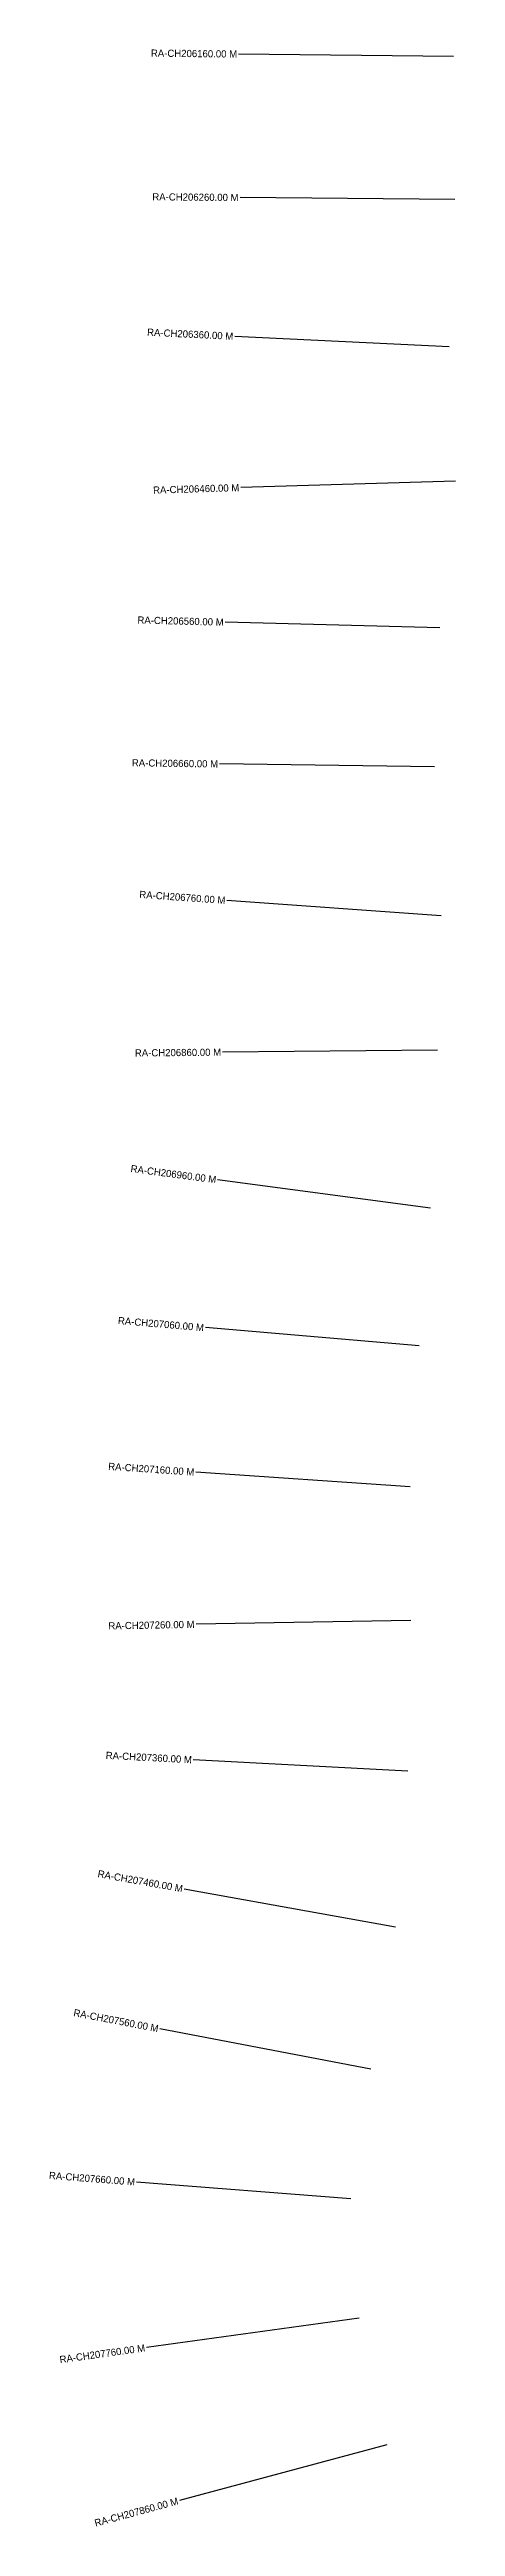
# Model space of a CAD drawing. Header units: metres. Extents: x 274638 to 288431, y 2076771 to 2078521.
# Drawn here: x 274638 to 274921, y 2076771 to 2078501 of the extents above; entities outside this region: 2.
import ezdxf
from ezdxf.enums import TextEntityAlignment as Align

# ---------------------------------------------------------------- set-up
doc = ezdxf.new("R2010")
doc.units = ezdxf.units.M
for name, color, linetype in [('CS', 134, 'Continuous'), ('CSMark', 210, 'Continuous'), ('VILLAGE BOUNDRY', 10, 'Continuous'), ('VILLAGE NAME', 250, 'Continuous')]:
    doc.layers.add(name, color=color, linetype=linetype)

msp = doc.modelspace()

# ---------------------------------------------------------------- linework, layer by layer
at = {"layer": 'CS'}
for p, q in [((274919.9, 2078496.1), (274769.9, 2078497.8)), ((274920.9, 2078396.3), (274770.9, 2078397.6)), ((274917, 2078293.4), (274767.2, 2078300.7)), ((274921.3, 2078199.5), (274771.4, 2078195.1)), ((274910.4, 2078097.1), (274760.5, 2078101.1)), ((274906.6, 2078000), (274756.6, 2078002.1)), ((274911.3, 2077896.1), (274761.7, 2077906.7)), ((274908.7, 2077802.2), (274758.7, 2077800.8)), ((274904, 2077691.9), (274755.2, 2077711.6)), ((274896.1, 2077595.8), (274746.7, 2077608.4)), ((274889.6, 2077497.3), (274740, 2077507.5)), ((274890.2, 2077403.9), (274740.2, 2077401.2)), ((274888.1, 2077298.6), (274738.3, 2077306.5)), ((274879.5, 2077189.7), (274731.9, 2077216.3)), ((274862.2, 2077090.4), (274714.9, 2077118.6)), ((274848.2, 2077000), (274698.6, 2077011.6)), ((274854.2, 2076916.7), (274705.6, 2076896)), ((274873.5, 2076828.2), (274728.6, 2076789.3))]:
    msp.add_line(p, q, dxfattribs=at)
at = {"layer": 'VILLAGE BOUNDRY'}
msp.add_lwpolyline([(288381.1, 2077472.8), (288343.6, 2077602.5), (288331.3, 2077667.2), (288241.7, 2077758.6), (288177.7, 2077810.9), (288113.5, 2077863.3), (288109.2, 2078059.7), (288116.7, 2078093.7), (288082.9, 2078101.5), (288012.8, 2078140.8), (287929.5, 2078131.3), (287927.3, 2078184.7), (287797.5, 2078181.7), (287805.1, 2078226), (287730.2, 2078218), (287701.2, 2078270.2), (287588.3, 2078259.6), (287583.2, 2078308.5), (287477.4, 2078303.8), (287473.7, 2078351.2), (287422.9, 2078350.3), (287358.5, 2078395.5), (287268.3, 2078396.5), (287126.3, 2078438.1), (287017.7, 2078433.4), (287005.4, 2078475), (286898.3, 2078474.7), (286888.9, 2078521.5), (286829.6, 2078510.3), (286683.3, 2078343.2), (286683.2, 2078330.3), (286670, 2078304.5), (286669.8, 2078278.7), (286643.4, 2078227.2), (286603.9, 2078163), (286577.6, 2078111.5), (286551.4, 2078085.9), (286551.3, 2078073), (286525, 2078021.6), (286524.8, 2078008.7), (286511.9, 2078008.8), (286511.5, 2077970), (286498.2, 2077931.3), (286484.9, 2077892.7), (286484.5, 2077853.9), (286510.2, 2077840.7), (286523.1, 2077840.6), (286535.9, 2077827.5), (286574.2, 2077775.4), (286586.6, 2077723.6), (286573, 2077659.1), (286546.6, 2077607.6), (286532.9, 2077530.2), (286519.9, 2077517.4), (286519.6, 2077491.6), (286506.4, 2077465.8), (286493.1, 2077427.2), (286544.8, 2077426.7), (286583.3, 2077400.4), (286622, 2077387.1), (286660.8, 2077386.7), (286725.1, 2077360.2), (286750.7, 2077334.1), (286814.8, 2077281.7), (286814.7, 2077268.8), (286827.6, 2077268.7), (286879.1, 2077242.3), (286917.9, 2077241.9), (286943.5, 2077215.8), (286981.6, 2077150.7), (287019.6, 2077072.8), (287032.2, 2077046.8), (287083.4, 2076994.6), (287108.9, 2076955.6), (287121.4, 2076916.6), (287146.9, 2076877.6), (287146.4, 2076825.9), (287210.9, 2076812.3), (287236.7, 2076812.1), (287262.4, 2076798.8), (287301.2, 2076798.4), (287340.1, 2076811), (287379, 2076823.5), (287482.7, 2076848.4), (287599.1, 2076847.2), (287612.1, 2076860), (287664, 2076872.4), (287702.9, 2076884.9), (287780.6, 2076897), (287845.4, 2076922.3), (288000.7, 2076933.6), (288117.1, 2076932.4), (288168.3, 2076880.2), (288207, 2076879.8), (288272, 2076918), (288311.1, 2076943.4), (288324.3, 2076969.2), (288311.8, 2077008.1), (288363.8, 2077046.3), (288403.9, 2077175.2), (288430.7, 2077265.4), (288431.2, 2077317.1)], close=True, dxfattribs=at)

# ---------------------------------------------------------------- texts
at = {"layer": 'CSMark'}
for s, rotation, p in [('RA-CH206160.00 M', 359.3254, (274768.9, 2078497.9)), ('RA-CH206260.00 M', 359.496, (274769.9, 2078397.7)), ('RA-CH206360.00 M', 357.2205, (274766.2, 2078300.8)), ('RA-CH206460.00 M', 1.6743, (274770.4, 2078195.1)), ('RA-CH206560.00 M', 358.4881, (274759.5, 2078101.1)), ('RA-CH206660.00 M', 359.2017, (274755.6, 2078002.1)), ('RA-CH206760.00 M', 355.941, (274760.7, 2077906.8)), ('RA-CH206860.00 M', 0.5231, (274757.7, 2077800.8)), ('RA-CH206960.00 M', 352.4644, (274754.3, 2077711.7)), ('RA-CH207060.00 M', 355.2147, (274745.7, 2077608.4)), ('RA-CH207160.00 M', 356.1052, (274739, 2077507.5)), ('RA-CH207260.00 M', 1.0368, (274739.2, 2077401.2)), ('RA-CH207360.00 M', 356.9873, (274737.3, 2077306.6)), ('RA-CH207460.00 M', 349.7766, (274730.9, 2077216.5)), ('RA-CH207560.00 M', 349.17, (274713.9, 2077118.8)), ('RA-CH207660.00 M', 355.5339, (274697.6, 2077011.7)), ('RA-CH207760.00 M', 7.9294, (274704.6, 2076895.9)), ('RA-CH207860.00 M', 15.0478, (274727.6, 2076789))]:
    msp.add_text(s, height=5, rotation=rotation, dxfattribs=at).set_placement(p, align=Align.MIDDLE_RIGHT)
at = {"layer": 'VILLAGE NAME', "insert": (287123.3, 2077789.8), "char_height": 108.748, "attachment_point": 1, "rotation": 1.1028}
msp.add_mtext_dynamic_manual_height_columns('{\\fArial|b0|i0|c0|p34;RAMKOTHA}', width=726.929, gutter_width=543.7, heights=[0], dxfattribs=at)

doc.saveas('drawing.dxf')
